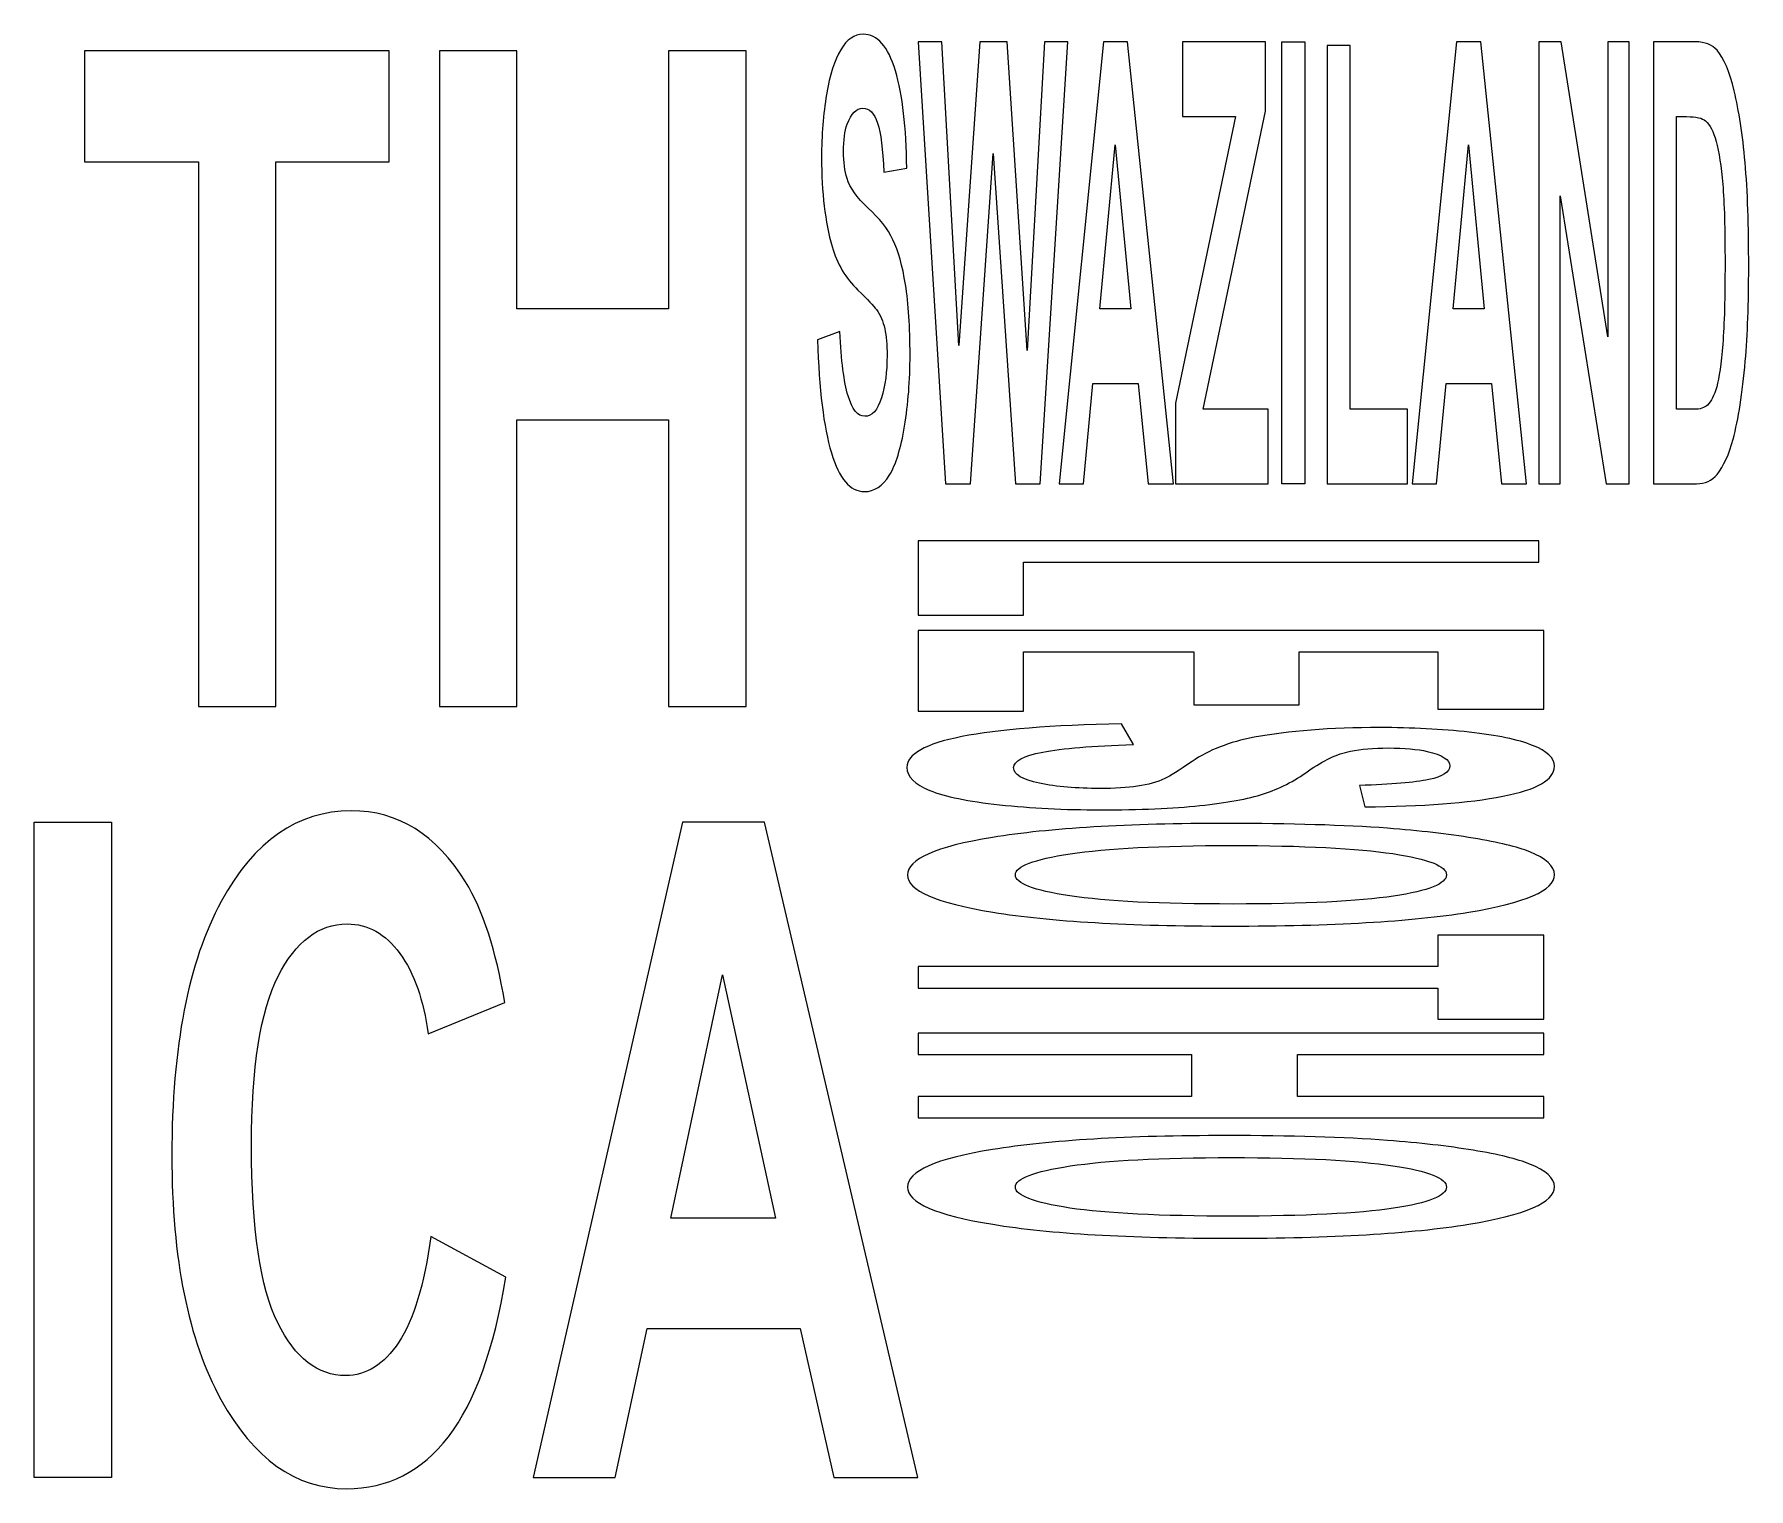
# Model space of a CAD drawing. Header units: centimetres. Extents: x -12.1 to 12.1, y -5 to 6.2.
# Drawn here: x -0.657 to 0.136, y -3.216 to -2.543 of the extents above; entities that cross this region are included whole.
import ezdxf

# ---------------------------------------------------------------- set-up
doc = ezdxf.new("R2010")
doc.units = ezdxf.units.CM
doc.header["$MEASUREMENT"] = 0
doc.layers.add('Layer 1', color=7, linetype='Continuous')

msp = doc.modelspace()

# ---------------------------------------------------------------- linework, layer by layer
at = {"layer": 'Layer 1', "color": 250}
for points, knots in [([(-0.29489, -2.68446), (-0.29489, -2.68446), (-0.28455, -2.68053), (-0.28455, -2.68053), (-0.28455, -2.68053), (-0.28394, -2.69404), (-0.28268, -2.70394), (-0.28077, -2.71023), (-0.28077, -2.71023), (-0.27884, -2.71658), (-0.27631, -2.71976), (-0.27307, -2.71976), (-0.27307, -2.71976), (-0.26964, -2.71976), (-0.26711, -2.71693), (-0.2653, -2.71128), (-0.2653, -2.71128), (-0.26358, -2.70566), (-0.26274, -2.69908), (-0.26274, -2.69157), (-0.26274, -2.69157), (-0.26274, -2.68673), (-0.26306, -2.68263), (-0.26381, -2.67925), (-0.26381, -2.67925), (-0.26457, -2.67584), (-0.26583, -2.67291), (-0.26766, -2.6704), (-0.26766, -2.6704), (-0.26888, -2.66874), (-0.27174, -2.66574), (-0.27619, -2.66146), (-0.27619, -2.66146), (-0.28181, -2.65596), (-0.28586, -2.64926), (-0.28813, -2.64123), (-0.28813, -2.64123), (-0.29139, -2.62998), (-0.29302, -2.6163), (-0.29302, -2.6001), (-0.29302, -2.6001), (-0.29302, -2.58974), (-0.29224, -2.57999), (-0.2907, -2.57093), (-0.2907, -2.57093), (-0.28921, -2.56187), (-0.28702, -2.55495), (-0.28411, -2.55022), (-0.28411, -2.55022), (-0.28129, -2.54548), (-0.27782, -2.54309), (-0.27381, -2.54309), (-0.27381, -2.54309), (-0.26716, -2.54309), (-0.26221, -2.54874), (-0.25887, -2.55998), (-0.25887, -2.55998), (-0.25552, -2.57122), (-0.25382, -2.58625), (-0.25363, -2.605), (-0.25363, -2.605), (-0.25363, -2.605), (-0.26428, -2.60683), (-0.26428, -2.60683), (-0.26428, -2.60683), (-0.26469, -2.59632), (-0.26562, -2.58875), (-0.26716, -2.58415), (-0.26716, -2.58415), (-0.26865, -2.57958), (-0.27092, -2.57728), (-0.27389, -2.57728), (-0.27389, -2.57728), (-0.27695, -2.57728), (-0.27936, -2.57975), (-0.28117, -2.58464), (-0.28117, -2.58464), (-0.28231, -2.58779), (-0.28283, -2.59204), (-0.28283, -2.59731), (-0.28283, -2.59731), (-0.28283, -2.60218), (-0.28231, -2.60634), (-0.28123, -2.60971), (-0.28123, -2.60971), (-0.27992, -2.61411), (-0.27666, -2.61872), (-0.2715, -2.62343), (-0.2715, -2.62343), (-0.26629, -2.62815), (-0.26247, -2.63307), (-0.26, -2.63814), (-0.26, -2.63814), (-0.25752, -2.6432), (-0.25561, -2.6501), (-0.2542, -2.65887), (-0.2542, -2.65887), (-0.25281, -2.66766), (-0.25211, -2.67853), (-0.25211, -2.69145), (-0.25211, -2.69145), (-0.25211, -2.70313), (-0.25296, -2.71414), (-0.25464, -2.72433), (-0.25464, -2.72433), (-0.2563, -2.73455), (-0.25866, -2.74215), (-0.26172, -2.7471), (-0.26172, -2.7471), (-0.26478, -2.7521), (-0.26859, -2.75458), (-0.27319, -2.75458), (-0.27319, -2.75458), (-0.27986, -2.75458), (-0.2849, -2.74864), (-0.28848, -2.73668), (-0.28848, -2.73668), (-0.29206, -2.72471), (-0.29419, -2.70733), (-0.29489, -2.68446)], [0, 0, 0, 0, 0.032258, 0.032258, 0.032258, 0.032258, 0.064516, 0.064516, 0.064516, 0.064516, 0.096774, 0.096774, 0.096774, 0.096774, 0.129032, 0.129032, 0.129032, 0.129032, 0.16129, 0.16129, 0.16129, 0.16129, 0.193548, 0.193548, 0.193548, 0.193548, 0.225806, 0.225806, 0.225806, 0.225806, 0.258065, 0.258065, 0.258065, 0.258065, 0.290323, 0.290323, 0.290323, 0.290323, 0.322581, 0.322581, 0.322581, 0.322581, 0.354839, 0.354839, 0.354839, 0.354839, 0.387097, 0.387097, 0.387097, 0.387097, 0.419355, 0.419355, 0.419355, 0.419355, 0.451613, 0.451613, 0.451613, 0.451613, 0.483871, 0.483871, 0.483871, 0.483871, 0.516129, 0.516129, 0.516129, 0.516129, 0.548387, 0.548387, 0.548387, 0.548387, 0.580645, 0.580645, 0.580645, 0.580645, 0.612903, 0.612903, 0.612903, 0.612903, 0.645161, 0.645161, 0.645161, 0.645161, 0.677419, 0.677419, 0.677419, 0.677419, 0.709677, 0.709677, 0.709677, 0.709677, 0.741935, 0.741935, 0.741935, 0.741935, 0.774194, 0.774194, 0.774194, 0.774194, 0.806452, 0.806452, 0.806452, 0.806452, 0.83871, 0.83871, 0.83871, 0.83871, 0.870968, 0.870968, 0.870968, 0.870968, 0.903226, 0.903226, 0.903226, 0.903226, 0.935484, 0.935484, 0.935484, 0.935484, 1, 1, 1, 1]), ([(-0.58109, -2.85394), (-0.58109, -2.85394), (-0.58109, -2.60206), (-0.58109, -2.60206), (-0.58109, -2.60206), (-0.58109, -2.60206), (-0.63371, -2.60206), (-0.63371, -2.60206), (-0.63371, -2.60206), (-0.63371, -2.60206), (-0.63371, -2.55078), (-0.63371, -2.55078), (-0.63371, -2.55078), (-0.63371, -2.55078), (-0.49286, -2.55078), (-0.49286, -2.55078), (-0.49286, -2.55078), (-0.49286, -2.55078), (-0.49286, -2.60206), (-0.49286, -2.60206), (-0.49286, -2.60206), (-0.49286, -2.60206), (-0.5453, -2.60206), (-0.5453, -2.60206), (-0.5453, -2.60206), (-0.5453, -2.60206), (-0.5453, -2.85394), (-0.5453, -2.85394), (-0.5453, -2.85394), (-0.5453, -2.85394), (-0.58109, -2.85394), (-0.58109, -2.85394)], [0, 0, 0, 0, 0.111111, 0.111111, 0.111111, 0.111111, 0.222222, 0.222222, 0.222222, 0.222222, 0.333333, 0.333333, 0.333333, 0.333333, 0.444444, 0.444444, 0.444444, 0.444444, 0.555556, 0.555556, 0.555556, 0.555556, 0.666667, 0.666667, 0.666667, 0.666667, 0.777778, 0.777778, 0.777778, 0.777778, 1, 1, 1, 1]), ([(-0.46965, -2.85394), (-0.46965, -2.85394), (-0.46965, -2.55078), (-0.46965, -2.55078), (-0.46965, -2.55078), (-0.46965, -2.55078), (-0.43384, -2.55078), (-0.43384, -2.55078), (-0.43384, -2.55078), (-0.43384, -2.55078), (-0.43384, -2.67005), (-0.43384, -2.67005), (-0.43384, -2.67005), (-0.43384, -2.67005), (-0.36372, -2.67005), (-0.36372, -2.67005), (-0.36372, -2.67005), (-0.36372, -2.67005), (-0.36372, -2.55078), (-0.36372, -2.55078), (-0.36372, -2.55078), (-0.36372, -2.55078), (-0.32794, -2.55078), (-0.32794, -2.55078), (-0.32794, -2.55078), (-0.32794, -2.55078), (-0.32794, -2.85394), (-0.32794, -2.85394), (-0.32794, -2.85394), (-0.32794, -2.85394), (-0.36372, -2.85394), (-0.36372, -2.85394), (-0.36372, -2.85394), (-0.36372, -2.85394), (-0.36372, -2.72136), (-0.36372, -2.72136), (-0.36372, -2.72136), (-0.36372, -2.72136), (-0.43384, -2.72136), (-0.43384, -2.72136), (-0.43384, -2.72136), (-0.43384, -2.72136), (-0.43384, -2.85394), (-0.43384, -2.85394), (-0.43384, -2.85394), (-0.43384, -2.85394), (-0.46965, -2.85394), (-0.46965, -2.85394)], [0, 0, 0, 0, 0.076923, 0.076923, 0.076923, 0.076923, 0.153846, 0.153846, 0.153846, 0.153846, 0.230769, 0.230769, 0.230769, 0.230769, 0.307692, 0.307692, 0.307692, 0.307692, 0.384615, 0.384615, 0.384615, 0.384615, 0.461538, 0.461538, 0.461538, 0.461538, 0.538462, 0.538462, 0.538462, 0.538462, 0.615385, 0.615385, 0.615385, 0.615385, 0.692308, 0.692308, 0.692308, 0.692308, 0.769231, 0.769231, 0.769231, 0.769231, 0.846154, 0.846154, 0.846154, 0.846154, 1, 1, 1, 1]), ([(-0.23571, -2.75097), (-0.23571, -2.75097), (-0.24829, -2.54658), (-0.24829, -2.54658), (-0.24829, -2.54658), (-0.24829, -2.54658), (-0.23737, -2.54658), (-0.23737, -2.54658), (-0.23737, -2.54658), (-0.23737, -2.54658), (-0.22948, -2.687), (-0.22948, -2.687), (-0.22948, -2.687), (-0.22948, -2.687), (-0.21987, -2.54658), (-0.21987, -2.54658), (-0.21987, -2.54658), (-0.21987, -2.54658), (-0.20724, -2.54658), (-0.20724, -2.54658), (-0.20724, -2.54658), (-0.20724, -2.54658), (-0.19801, -2.68936), (-0.19801, -2.68936), (-0.19801, -2.68936), (-0.19801, -2.68936), (-0.18994, -2.54658), (-0.18994, -2.54658), (-0.18994, -2.54658), (-0.18994, -2.54658), (-0.17922, -2.54658), (-0.17922, -2.54658), (-0.17922, -2.54658), (-0.17922, -2.54658), (-0.19198, -2.75097), (-0.19198, -2.75097), (-0.19198, -2.75097), (-0.19198, -2.75097), (-0.20331, -2.75097), (-0.20331, -2.75097), (-0.20331, -2.75097), (-0.20331, -2.75097), (-0.21376, -2.59816), (-0.21376, -2.59816), (-0.21376, -2.59816), (-0.21376, -2.59816), (-0.22422, -2.75097), (-0.22422, -2.75097), (-0.22422, -2.75097), (-0.22422, -2.75097), (-0.23571, -2.75097), (-0.23571, -2.75097)], [0, 0, 0, 0, 0.071429, 0.071429, 0.071429, 0.071429, 0.142857, 0.142857, 0.142857, 0.142857, 0.214286, 0.214286, 0.214286, 0.214286, 0.285714, 0.285714, 0.285714, 0.285714, 0.357143, 0.357143, 0.357143, 0.357143, 0.428571, 0.428571, 0.428571, 0.428571, 0.5, 0.5, 0.5, 0.5, 0.571429, 0.571429, 0.571429, 0.571429, 0.642857, 0.642857, 0.642857, 0.642857, 0.714286, 0.714286, 0.714286, 0.714286, 0.785714, 0.785714, 0.785714, 0.785714, 0.857143, 0.857143, 0.857143, 0.857143, 1, 1, 1, 1]), ([(-0.13039, -2.75097), (-0.13039, -2.75097), (-0.14198, -2.75097), (-0.14198, -2.75097), (-0.14198, -2.75097), (-0.14198, -2.75097), (-0.14659, -2.70455), (-0.14659, -2.70455), (-0.14659, -2.70455), (-0.14659, -2.70455), (-0.16761, -2.70455), (-0.16761, -2.70455), (-0.16761, -2.70455), (-0.16761, -2.70455), (-0.17194, -2.75097), (-0.17194, -2.75097), (-0.17194, -2.75097), (-0.17194, -2.75097), (-0.18322, -2.75097), (-0.18322, -2.75097), (-0.18322, -2.75097), (-0.18322, -2.75097), (-0.16271, -2.54658), (-0.16271, -2.54658), (-0.16271, -2.54658), (-0.16271, -2.54658), (-0.15151, -2.54658), (-0.15151, -2.54658), (-0.15151, -2.54658), (-0.15151, -2.54658), (-0.13039, -2.75097), (-0.13039, -2.75097)], [0, 0, 0, 0, 0.111111, 0.111111, 0.111111, 0.111111, 0.222222, 0.222222, 0.222222, 0.222222, 0.333333, 0.333333, 0.333333, 0.333333, 0.444444, 0.444444, 0.444444, 0.444444, 0.555556, 0.555556, 0.555556, 0.555556, 0.666667, 0.666667, 0.666667, 0.666667, 0.777778, 0.777778, 0.777778, 0.777778, 1, 1, 1, 1]), ([(-0.12938, -2.75097), (-0.12938, -2.75097), (-0.12938, -2.7137), (-0.12938, -2.7137), (-0.12938, -2.7137), (-0.12938, -2.7137), (-0.10168, -2.58118), (-0.10168, -2.58118), (-0.10168, -2.58118), (-0.10168, -2.58118), (-0.1262, -2.58118), (-0.1262, -2.58118), (-0.1262, -2.58118), (-0.1262, -2.58118), (-0.1262, -2.54658), (-0.1262, -2.54658), (-0.1262, -2.54658), (-0.1262, -2.54658), (-0.08773, -2.54658), (-0.08773, -2.54658), (-0.08773, -2.54658), (-0.08773, -2.54658), (-0.08773, -2.57868), (-0.08773, -2.57868), (-0.08773, -2.57868), (-0.08773, -2.57868), (-0.11653, -2.7165), (-0.11653, -2.7165), (-0.11653, -2.7165), (-0.11653, -2.7165), (-0.08659, -2.7165), (-0.08659, -2.7165), (-0.08659, -2.7165), (-0.08659, -2.7165), (-0.08659, -2.75097), (-0.08659, -2.75097), (-0.08659, -2.75097), (-0.08659, -2.75097), (-0.12938, -2.75097), (-0.12938, -2.75097)], [0, 0, 0, 0, 0.090909, 0.090909, 0.090909, 0.090909, 0.181818, 0.181818, 0.181818, 0.181818, 0.272727, 0.272727, 0.272727, 0.272727, 0.363636, 0.363636, 0.363636, 0.363636, 0.454545, 0.454545, 0.454545, 0.454545, 0.545455, 0.545455, 0.545455, 0.545455, 0.636364, 0.636364, 0.636364, 0.636364, 0.727273, 0.727273, 0.727273, 0.727273, 0.818182, 0.818182, 0.818182, 0.818182, 1, 1, 1, 1]), ([(-0.08025, -2.75097), (-0.08025, -2.75097), (-0.06953, -2.75097), (-0.06953, -2.75097), (-0.06953, -2.75097), (-0.06953, -2.75097), (-0.06953, -2.54659), (-0.06953, -2.54659), (-0.06953, -2.54659), (-0.06953, -2.54659), (-0.08025, -2.54659), (-0.08025, -2.54659), (-0.08025, -2.54659), (-0.08025, -2.54659), (-0.08025, -2.75097), (-0.08025, -2.75097)], [0, 0, 0, 0, 0.2, 0.2, 0.2, 0.2, 0.4, 0.4, 0.4, 0.4, 0.6, 0.6, 0.6, 0.6, 1, 1, 1, 1]), ([(-0.0592, -2.75097), (-0.0592, -2.75097), (-0.0592, -2.54828), (-0.0592, -2.54828), (-0.0592, -2.54828), (-0.0592, -2.54828), (-0.04857, -2.54828), (-0.04857, -2.54828), (-0.04857, -2.54828), (-0.04857, -2.54828), (-0.04857, -2.7165), (-0.04857, -2.7165), (-0.04857, -2.7165), (-0.04857, -2.7165), (-0.02215, -2.7165), (-0.02215, -2.7165), (-0.02215, -2.7165), (-0.02215, -2.7165), (-0.02215, -2.75097), (-0.02215, -2.75097), (-0.02215, -2.75097), (-0.02215, -2.75097), (-0.0592, -2.75097), (-0.0592, -2.75097)], [0, 0, 0, 0, 0.142857, 0.142857, 0.142857, 0.142857, 0.285714, 0.285714, 0.285714, 0.285714, 0.428571, 0.428571, 0.428571, 0.428571, 0.571429, 0.571429, 0.571429, 0.571429, 0.714286, 0.714286, 0.714286, 0.714286, 1, 1, 1, 1]), ([(0.03285, -2.75097), (0.03285, -2.75097), (0.02135, -2.75097), (0.02135, -2.75097), (0.02135, -2.75097), (0.02135, -2.75097), (0.01671, -2.70455), (0.01671, -2.70455), (0.01671, -2.70455), (0.01671, -2.70455), (-0.00431, -2.70455), (-0.00431, -2.70455), (-0.00431, -2.70455), (-0.00431, -2.70455), (-0.00868, -2.75097), (-0.00868, -2.75097), (-0.00868, -2.75097), (-0.00868, -2.75097), (-0.01992, -2.75097), (-0.01992, -2.75097), (-0.01992, -2.75097), (-0.01992, -2.75097), (0.00053, -2.54658), (0.00053, -2.54658), (0.00053, -2.54658), (0.00053, -2.54658), (0.0118, -2.54658), (0.0118, -2.54658), (0.0118, -2.54658), (0.0118, -2.54658), (0.03285, -2.75097), (0.03285, -2.75097)], [0, 0, 0, 0, 0.111111, 0.111111, 0.111111, 0.111111, 0.222222, 0.222222, 0.222222, 0.222222, 0.333333, 0.333333, 0.333333, 0.333333, 0.444444, 0.444444, 0.444444, 0.444444, 0.555556, 0.555556, 0.555556, 0.555556, 0.666667, 0.666667, 0.666667, 0.666667, 0.777778, 0.777778, 0.777778, 0.777778, 1, 1, 1, 1]), ([(0.03861, -2.75097), (0.03861, -2.75097), (0.03861, -2.54658), (0.03861, -2.54658), (0.03861, -2.54658), (0.03861, -2.54658), (0.04898, -2.54658), (0.04898, -2.54658), (0.04898, -2.54658), (0.04898, -2.54658), (0.07044, -2.68307), (0.07044, -2.68307), (0.07044, -2.68307), (0.07044, -2.68307), (0.07044, -2.54658), (0.07044, -2.54658), (0.07044, -2.54658), (0.07044, -2.54658), (0.08031, -2.54658), (0.08031, -2.54658), (0.08031, -2.54658), (0.08031, -2.54658), (0.08031, -2.75097), (0.08031, -2.75097), (0.08031, -2.75097), (0.08031, -2.75097), (0.06966, -2.75097), (0.06966, -2.75097), (0.06966, -2.75097), (0.06966, -2.75097), (0.04848, -2.61773), (0.04848, -2.61773), (0.04848, -2.61773), (0.04848, -2.61773), (0.04848, -2.75097), (0.04848, -2.75097), (0.04848, -2.75097), (0.04848, -2.75097), (0.03861, -2.75097), (0.03861, -2.75097)], [0, 0, 0, 0, 0.090909, 0.090909, 0.090909, 0.090909, 0.181818, 0.181818, 0.181818, 0.181818, 0.272727, 0.272727, 0.272727, 0.272727, 0.363636, 0.363636, 0.363636, 0.363636, 0.454545, 0.454545, 0.454545, 0.454545, 0.545455, 0.545455, 0.545455, 0.545455, 0.636364, 0.636364, 0.636364, 0.636364, 0.727273, 0.727273, 0.727273, 0.727273, 0.818182, 0.818182, 0.818182, 0.818182, 1, 1, 1, 1]), ([(0.09156, -2.54658), (0.09156, -2.54658), (0.11098, -2.54658), (0.11098, -2.54658), (0.11098, -2.54658), (0.11531, -2.54658), (0.11866, -2.54793), (0.12099, -2.55051), (0.12099, -2.55051), (0.12405, -2.55404), (0.1267, -2.5603), (0.12891, -2.56932), (0.12891, -2.56932), (0.13109, -2.57835), (0.13278, -2.58939), (0.13395, -2.60244), (0.13395, -2.60244), (0.13509, -2.61548), (0.13561, -2.63155), (0.13561, -2.65069), (0.13561, -2.65069), (0.13561, -2.66755), (0.13511, -2.68208), (0.13404, -2.69425), (0.13404, -2.69425), (0.13273, -2.7091), (0.13084, -2.72113), (0.12839, -2.73033), (0.12839, -2.73033), (0.12655, -2.73731), (0.12405, -2.74273), (0.12096, -2.74663), (0.12096, -2.74663), (0.11863, -2.74951), (0.11543, -2.75097), (0.11153, -2.75097), (0.11153, -2.75097), (0.11153, -2.75097), (0.09156, -2.75097), (0.09156, -2.75097), (0.09156, -2.75097), (0.09156, -2.75097), (0.09156, -2.54658), (0.09156, -2.54658)], [0, 0, 0, 0, 0.083333, 0.083333, 0.083333, 0.083333, 0.166667, 0.166667, 0.166667, 0.166667, 0.25, 0.25, 0.25, 0.25, 0.333333, 0.333333, 0.333333, 0.333333, 0.416667, 0.416667, 0.416667, 0.416667, 0.5, 0.5, 0.5, 0.5, 0.583333, 0.583333, 0.583333, 0.583333, 0.666667, 0.666667, 0.666667, 0.666667, 0.75, 0.75, 0.75, 0.75, 0.833333, 0.833333, 0.833333, 0.833333, 1, 1, 1, 1]), ([(0.10215, -2.58118), (0.10215, -2.58118), (0.10215, -2.7165), (0.10215, -2.7165), (0.10215, -2.7165), (0.10215, -2.7165), (0.1101, -2.7165), (0.1101, -2.7165), (0.1101, -2.7165), (0.1131, -2.7165), (0.11517, -2.71589), (0.11651, -2.71457), (0.11651, -2.71457), (0.11826, -2.71288), (0.11965, -2.71006), (0.12082, -2.70607), (0.12082, -2.70607), (0.12198, -2.70208), (0.12288, -2.6955), (0.12361, -2.68633), (0.12361, -2.68633), (0.12434, -2.67718), (0.12466, -2.66472), (0.12466, -2.64891), (0.12466, -2.64891), (0.12466, -2.63313), (0.12434, -2.62099), (0.12361, -2.61254), (0.12361, -2.61254), (0.12288, -2.6041), (0.12186, -2.59745), (0.12058, -2.59274), (0.12058, -2.59274), (0.11927, -2.58802), (0.11764, -2.58482), (0.11567, -2.58313), (0.11567, -2.58313), (0.1142, -2.58182), (0.11129, -2.58118), (0.10692, -2.58118), (0.10692, -2.58118), (0.10692, -2.58118), (0.10215, -2.58118), (0.10215, -2.58118)], [0, 0, 0, 0, 0.083333, 0.083333, 0.083333, 0.083333, 0.166667, 0.166667, 0.166667, 0.166667, 0.25, 0.25, 0.25, 0.25, 0.333333, 0.333333, 0.333333, 0.333333, 0.416667, 0.416667, 0.416667, 0.416667, 0.5, 0.5, 0.5, 0.5, 0.583333, 0.583333, 0.583333, 0.583333, 0.666667, 0.666667, 0.666667, 0.666667, 0.75, 0.75, 0.75, 0.75, 0.833333, 0.833333, 0.833333, 0.833333, 1, 1, 1, 1]), ([(-0.14999, -2.67011), (-0.14999, -2.67011), (-0.15724, -2.59428), (-0.15724, -2.59428), (-0.15724, -2.59428), (-0.15724, -2.59428), (-0.16435, -2.67011), (-0.16435, -2.67011), (-0.16435, -2.67011), (-0.16435, -2.67011), (-0.14999, -2.67011), (-0.14999, -2.67011)], [0, 0, 0, 0, 0.25, 0.25, 0.25, 0.25, 0.5, 0.5, 0.5, 0.5, 1, 1, 1, 1]), ([(0.01331, -2.67011), (0.01331, -2.67011), (0.00606, -2.59428), (0.00606, -2.59428), (0.00606, -2.59428), (0.00606, -2.59428), (-0.00102, -2.67011), (-0.00102, -2.67011), (-0.00102, -2.67011), (-0.00102, -2.67011), (0.01331, -2.67011), (0.01331, -2.67011)], [0, 0, 0, 0, 0.25, 0.25, 0.25, 0.25, 0.5, 0.5, 0.5, 0.5, 1, 1, 1, 1]), ([(-0.24841, -2.77732), (-0.24841, -2.77732), (0.03852, -2.77732), (0.03852, -2.77732), (0.03852, -2.77732), (0.03852, -2.77732), (0.03852, -2.78723), (0.03852, -2.78723), (0.03852, -2.78723), (0.03852, -2.78723), (-0.19967, -2.78723), (-0.19967, -2.78723), (-0.19967, -2.78723), (-0.19967, -2.78723), (-0.19967, -2.8118), (-0.19967, -2.8118), (-0.19967, -2.8118), (-0.19967, -2.8118), (-0.24841, -2.8118), (-0.24841, -2.8118), (-0.24841, -2.8118), (-0.24841, -2.8118), (-0.24841, -2.77732), (-0.24841, -2.77732)], [0, 0, 0, 0, 0.142857, 0.142857, 0.142857, 0.142857, 0.285714, 0.285714, 0.285714, 0.285714, 0.428571, 0.428571, 0.428571, 0.428571, 0.571429, 0.571429, 0.571429, 0.571429, 0.714286, 0.714286, 0.714286, 0.714286, 1, 1, 1, 1]), ([(-0.24841, -2.81885), (-0.24841, -2.81885), (0.04086, -2.81885), (0.04086, -2.81885), (0.04086, -2.81885), (0.04086, -2.81885), (0.04086, -2.85513), (0.04086, -2.85513), (0.04086, -2.85513), (0.04086, -2.85513), (-0.0081, -2.85513), (-0.0081, -2.85513), (-0.0081, -2.85513), (-0.0081, -2.85513), (-0.0081, -2.82872), (-0.0081, -2.82872), (-0.0081, -2.82872), (-0.0081, -2.82872), (-0.07222, -2.82872), (-0.07222, -2.82872), (-0.07222, -2.82872), (-0.07222, -2.82872), (-0.07222, -2.85327), (-0.07222, -2.85327), (-0.07222, -2.85327), (-0.07222, -2.85327), (-0.12096, -2.85327), (-0.12096, -2.85327), (-0.12096, -2.85327), (-0.12096, -2.85327), (-0.12096, -2.82872), (-0.12096, -2.82872), (-0.12096, -2.82872), (-0.12096, -2.82872), (-0.19967, -2.82872), (-0.19967, -2.82872), (-0.19967, -2.82872), (-0.19967, -2.82872), (-0.19967, -2.85606), (-0.19967, -2.85606), (-0.19967, -2.85606), (-0.19967, -2.85606), (-0.24841, -2.85606), (-0.24841, -2.85606), (-0.24841, -2.85606), (-0.24841, -2.85606), (-0.24841, -2.81885), (-0.24841, -2.81885)], [0, 0, 0, 0, 0.076923, 0.076923, 0.076923, 0.076923, 0.153846, 0.153846, 0.153846, 0.153846, 0.230769, 0.230769, 0.230769, 0.230769, 0.307692, 0.307692, 0.307692, 0.307692, 0.384615, 0.384615, 0.384615, 0.384615, 0.461538, 0.461538, 0.461538, 0.461538, 0.538462, 0.538462, 0.538462, 0.538462, 0.615385, 0.615385, 0.615385, 0.615385, 0.692308, 0.692308, 0.692308, 0.692308, 0.769231, 0.769231, 0.769231, 0.769231, 0.846154, 0.846154, 0.846154, 0.846154, 1, 1, 1, 1]), ([(-0.1543, -2.86194), (-0.1543, -2.86194), (-0.14877, -2.87155), (-0.14877, -2.87155), (-0.14877, -2.87155), (-0.16784, -2.87214), (-0.18185, -2.87333), (-0.19079, -2.87507), (-0.19079, -2.87507), (-0.19973, -2.87682), (-0.20421, -2.87924), (-0.20421, -2.88224), (-0.20421, -2.88224), (-0.20421, -2.88541), (-0.20025, -2.88783), (-0.19227, -2.88946), (-0.19227, -2.88946), (-0.18429, -2.89106), (-0.17501, -2.89188), (-0.16435, -2.89188), (-0.16435, -2.89188), (-0.15751, -2.89188), (-0.15168, -2.8915), (-0.1469, -2.89086), (-0.1469, -2.89086), (-0.1421, -2.89016), (-0.1379, -2.88897), (-0.13435, -2.88727), (-0.13435, -2.88727), (-0.13199, -2.88614), (-0.12777, -2.88349), (-0.12172, -2.87938), (-0.12172, -2.87938), (-0.11397, -2.87406), (-0.10442, -2.87036), (-0.09309, -2.86821), (-0.09309, -2.86821), (-0.07722, -2.86524), (-0.05783, -2.86372), (-0.03492, -2.86372), (-0.03492, -2.86372), (-0.02018, -2.86372), (-0.00641, -2.86439), (0.00644, -2.86585), (0.00644, -2.86585), (0.01925, -2.86724), (0.029, -2.86928), (0.03573, -2.87196), (0.03573, -2.87196), (0.04243, -2.87461), (0.0458, -2.87782), (0.0458, -2.8816), (0.0458, -2.8816), (0.0458, -2.88775), (0.03783, -2.89238), (0.02193, -2.89549), (0.02193, -2.89549), (0.006, -2.89854), (-0.01525, -2.90021), (-0.04182, -2.90038), (-0.04182, -2.90038), (-0.04182, -2.90038), (-0.04437, -2.89048), (-0.04437, -2.89048), (-0.04437, -2.89048), (-0.02949, -2.89001), (-0.01884, -2.88914), (-0.01232, -2.88775), (-0.01232, -2.88775), (-0.00582, -2.88634), (-0.00256, -2.88428), (-0.00256, -2.88148), (-0.00256, -2.88148), (-0.00256, -2.87862), (-0.00603, -2.87635), (-0.01302, -2.87475), (-0.01302, -2.87475), (-0.01747, -2.8737), (-0.02344, -2.87315), (-0.03098, -2.87315), (-0.03098, -2.87315), (-0.0378, -2.87315), (-0.04367, -2.87368), (-0.04851, -2.87464), (-0.04851, -2.87464), (-0.05471, -2.87589), (-0.06115, -2.87892), (-0.06787, -2.88369), (-0.06787, -2.88369), (-0.07454, -2.88853), (-0.0815, -2.89208), (-0.08867, -2.89438), (-0.08867, -2.89438), (-0.09583, -2.89671), (-0.10567, -2.89848), (-0.11808, -2.89977), (-0.11808, -2.89977), (-0.13054, -2.90111), (-0.14585, -2.90175), (-0.16414, -2.90175), (-0.16414, -2.90175), (-0.18071, -2.90175), (-0.19626, -2.90099), (-0.21073, -2.89939), (-0.21073, -2.89939), (-0.22521, -2.89785), (-0.23595, -2.89566), (-0.24299, -2.89278), (-0.24299, -2.89278), (-0.25001, -2.88996), (-0.25354, -2.8864), (-0.25354, -2.88215), (-0.25354, -2.88215), (-0.25354, -2.87595), (-0.24509, -2.87123), (-0.22817, -2.86789), (-0.22817, -2.86789), (-0.21128, -2.86457), (-0.18665, -2.86261), (-0.1543, -2.86194)], [0, 0, 0, 0, 0.032258, 0.032258, 0.032258, 0.032258, 0.064516, 0.064516, 0.064516, 0.064516, 0.096774, 0.096774, 0.096774, 0.096774, 0.129032, 0.129032, 0.129032, 0.129032, 0.16129, 0.16129, 0.16129, 0.16129, 0.193548, 0.193548, 0.193548, 0.193548, 0.225806, 0.225806, 0.225806, 0.225806, 0.258065, 0.258065, 0.258065, 0.258065, 0.290323, 0.290323, 0.290323, 0.290323, 0.322581, 0.322581, 0.322581, 0.322581, 0.354839, 0.354839, 0.354839, 0.354839, 0.387097, 0.387097, 0.387097, 0.387097, 0.419355, 0.419355, 0.419355, 0.419355, 0.451613, 0.451613, 0.451613, 0.451613, 0.483871, 0.483871, 0.483871, 0.483871, 0.516129, 0.516129, 0.516129, 0.516129, 0.548387, 0.548387, 0.548387, 0.548387, 0.580645, 0.580645, 0.580645, 0.580645, 0.612903, 0.612903, 0.612903, 0.612903, 0.645161, 0.645161, 0.645161, 0.645161, 0.677419, 0.677419, 0.677419, 0.677419, 0.709677, 0.709677, 0.709677, 0.709677, 0.741935, 0.741935, 0.741935, 0.741935, 0.774194, 0.774194, 0.774194, 0.774194, 0.806452, 0.806452, 0.806452, 0.806452, 0.83871, 0.83871, 0.83871, 0.83871, 0.870968, 0.870968, 0.870968, 0.870968, 0.903226, 0.903226, 0.903226, 0.903226, 0.935484, 0.935484, 0.935484, 0.935484, 1, 1, 1, 1]), ([(-0.65698, -3.21056), (-0.65698, -3.21056), (-0.62123, -3.21056), (-0.62123, -3.21056), (-0.62123, -3.21056), (-0.62123, -3.21056), (-0.62123, -2.9074), (-0.62123, -2.9074), (-0.62123, -2.9074), (-0.62123, -2.9074), (-0.65698, -2.9074), (-0.65698, -2.9074), (-0.65698, -2.9074), (-0.65698, -2.9074), (-0.65698, -3.21056), (-0.65698, -3.21056)], [0, 0, 0, 0, 0.2, 0.2, 0.2, 0.2, 0.4, 0.4, 0.4, 0.4, 0.6, 0.6, 0.6, 0.6, 1, 1, 1, 1]), ([(-0.47367, -3.09908), (-0.47367, -3.09908), (-0.43902, -3.11787), (-0.43902, -3.11787), (-0.43902, -3.11787), (-0.44432, -3.15098), (-0.45318, -3.17555), (-0.46552, -3.19166), (-0.46552, -3.19166), (-0.4779, -3.20767), (-0.49359, -3.21571), (-0.51263, -3.21571), (-0.51263, -3.21571), (-0.53617, -3.21571), (-0.55553, -3.20196), (-0.57067, -3.17448), (-0.57067, -3.17448), (-0.58584, -3.14696), (-0.59338, -3.10937), (-0.59338, -3.06167), (-0.59338, -3.06167), (-0.59338, -3.01118), (-0.58576, -2.97204), (-0.57055, -2.94411), (-0.57055, -2.94411), (-0.55532, -2.91619), (-0.53529, -2.90221), (-0.51045, -2.90221), (-0.51045, -2.90221), (-0.48876, -2.90221), (-0.47114, -2.91319), (-0.4576, -2.93509), (-0.4576, -2.93509), (-0.44956, -2.94805), (-0.44354, -2.96665), (-0.43949, -2.99091), (-0.43949, -2.99091), (-0.43949, -2.99091), (-0.47493, -3.00538), (-0.47493, -3.00538), (-0.47493, -3.00538), (-0.47699, -2.98968), (-0.48133, -2.97729), (-0.488, -2.9682), (-0.488, -2.9682), (-0.49467, -2.95909), (-0.50274, -2.95451), (-0.51229, -2.95451), (-0.51229, -2.95451), (-0.52542, -2.95451), (-0.53608, -2.96261), (-0.54426, -2.97874), (-0.54426, -2.97874), (-0.55244, -2.99487), (-0.55655, -3.02099), (-0.55655, -3.05707), (-0.55655, -3.05707), (-0.55655, -3.09544), (-0.55247, -3.12273), (-0.54444, -3.13898), (-0.54444, -3.13898), (-0.53636, -3.15529), (-0.52591, -3.16338), (-0.51299, -3.16338), (-0.51299, -3.16338), (-0.5035, -3.16338), (-0.49531, -3.1582), (-0.48841, -3.14792), (-0.48841, -3.14792), (-0.48156, -3.13752), (-0.47668, -3.12131), (-0.47367, -3.09908)], [0, 0, 0, 0, 0.052632, 0.052632, 0.052632, 0.052632, 0.105263, 0.105263, 0.105263, 0.105263, 0.157895, 0.157895, 0.157895, 0.157895, 0.210526, 0.210526, 0.210526, 0.210526, 0.263158, 0.263158, 0.263158, 0.263158, 0.315789, 0.315789, 0.315789, 0.315789, 0.368421, 0.368421, 0.368421, 0.368421, 0.421053, 0.421053, 0.421053, 0.421053, 0.473684, 0.473684, 0.473684, 0.473684, 0.526316, 0.526316, 0.526316, 0.526316, 0.578947, 0.578947, 0.578947, 0.578947, 0.631579, 0.631579, 0.631579, 0.631579, 0.684211, 0.684211, 0.684211, 0.684211, 0.736842, 0.736842, 0.736842, 0.736842, 0.789474, 0.789474, 0.789474, 0.789474, 0.842105, 0.842105, 0.842105, 0.842105, 0.894737, 0.894737, 0.894737, 0.894737, 1, 1, 1, 1]), ([(-0.24844, -3.21056), (-0.24844, -3.21056), (-0.2874, -3.21056), (-0.2874, -3.21056), (-0.2874, -3.21056), (-0.2874, -3.21056), (-0.30286, -3.14166), (-0.30286, -3.14166), (-0.30286, -3.14166), (-0.30286, -3.14166), (-0.37371, -3.14166), (-0.37371, -3.14166), (-0.37371, -3.14166), (-0.37371, -3.14166), (-0.38836, -3.21056), (-0.38836, -3.21056), (-0.38836, -3.21056), (-0.38836, -3.21056), (-0.42633, -3.21056), (-0.42633, -3.21056), (-0.42633, -3.21056), (-0.42633, -3.21056), (-0.35729, -2.9074), (-0.35729, -2.9074), (-0.35729, -2.9074), (-0.35729, -2.9074), (-0.31944, -2.9074), (-0.31944, -2.9074), (-0.31944, -2.9074), (-0.31944, -2.9074), (-0.24844, -3.21056), (-0.24844, -3.21056)], [0, 0, 0, 0, 0.111111, 0.111111, 0.111111, 0.111111, 0.222222, 0.222222, 0.222222, 0.222222, 0.333333, 0.333333, 0.333333, 0.333333, 0.444444, 0.444444, 0.444444, 0.444444, 0.555556, 0.555556, 0.555556, 0.555556, 0.666667, 0.666667, 0.666667, 0.666667, 0.777778, 0.777778, 0.777778, 0.777778, 1, 1, 1, 1]), ([(-0.10555, -2.90804), (-0.07609, -2.90804), (-0.05133, -2.90883), (-0.03136, -2.91025), (-0.03136, -2.91025), (-0.01662, -2.91142), (-0.00341, -2.9129), (0.00827, -2.91488), (0.00827, -2.91488), (0.02003, -2.91677), (0.02868, -2.9189), (0.03436, -2.92117), (0.03436, -2.92117), (0.04199, -2.92423), (0.0458, -2.92775), (0.0458, -2.93174), (0.0458, -2.93174), (0.0458, -2.93894), (0.03255, -2.94473), (0.00615, -2.9491), (0.00615, -2.9491), (-0.0203, -2.95337), (-0.0571, -2.95553), (-0.10416, -2.95553), (-0.10416, -2.95553), (-0.15086, -2.95553), (-0.18738, -2.95341), (-0.21379, -2.9491), (-0.21379, -2.9491), (-0.24014, -2.94479), (-0.25333, -2.93905), (-0.25333, -2.93186), (-0.25333, -2.93186), (-0.25333, -2.92461), (-0.24023, -2.91878), (-0.21399, -2.91451), (-0.21399, -2.91451), (-0.18772, -2.91022), (-0.15159, -2.90804), (-0.10555, -2.90804)], [0, 0, 0, 0, 0.090909, 0.090909, 0.090909, 0.090909, 0.181818, 0.181818, 0.181818, 0.181818, 0.272727, 0.272727, 0.272727, 0.272727, 0.363636, 0.363636, 0.363636, 0.363636, 0.454545, 0.454545, 0.454545, 0.454545, 0.545455, 0.545455, 0.545455, 0.545455, 0.636364, 0.636364, 0.636364, 0.636364, 0.727273, 0.727273, 0.727273, 0.727273, 0.818182, 0.818182, 0.818182, 0.818182, 1, 1, 1, 1]), ([(-0.10357, -2.91826), (-0.13633, -2.91826), (-0.16117, -2.91954), (-0.17806, -2.9221), (-0.17806, -2.9221), (-0.19498, -2.92467), (-0.20342, -2.92787), (-0.20342, -2.93183), (-0.20342, -2.93183), (-0.20342, -2.93579), (-0.19504, -2.939), (-0.17827, -2.94152), (-0.17827, -2.94152), (-0.16149, -2.94409), (-0.13633, -2.94531), (-0.10279, -2.94531), (-0.10279, -2.94531), (-0.06962, -2.94531), (-0.04493, -2.94411), (-0.02859, -2.94164), (-0.02859, -2.94164), (-0.01229, -2.93917), (-0.0041, -2.93591), (-0.0041, -2.93183), (-0.0041, -2.93183), (-0.0041, -2.92775), (-0.01237, -2.92452), (-0.02888, -2.92202), (-0.02888, -2.92202), (-0.0454, -2.91951), (-0.07029, -2.91826), (-0.10357, -2.91826)], [0, 0, 0, 0, 0.111111, 0.111111, 0.111111, 0.111111, 0.222222, 0.222222, 0.222222, 0.222222, 0.333333, 0.333333, 0.333333, 0.333333, 0.444444, 0.444444, 0.444444, 0.444444, 0.555556, 0.555556, 0.555556, 0.555556, 0.666667, 0.666667, 0.666667, 0.666667, 0.777778, 0.777778, 0.777778, 0.777778, 1, 1, 1, 1]), ([(-0.24841, -2.97426), (-0.24841, -2.97426), (-0.0081, -2.97426), (-0.0081, -2.97426), (-0.0081, -2.97426), (-0.0081, -2.97426), (-0.0081, -2.95975), (-0.0081, -2.95975), (-0.0081, -2.95975), (-0.0081, -2.95975), (0.04086, -2.95975), (0.04086, -2.95975), (0.04086, -2.95975), (0.04086, -2.95975), (0.04086, -2.99862), (0.04086, -2.99862), (0.04086, -2.99862), (0.04086, -2.99862), (-0.0081, -2.99862), (-0.0081, -2.99862), (-0.0081, -2.99862), (-0.0081, -2.99862), (-0.0081, -2.98419), (-0.0081, -2.98419), (-0.0081, -2.98419), (-0.0081, -2.98419), (-0.24841, -2.98419), (-0.24841, -2.98419), (-0.24841, -2.98419), (-0.24841, -2.98419), (-0.24841, -2.97426), (-0.24841, -2.97426)], [0, 0, 0, 0, 0.111111, 0.111111, 0.111111, 0.111111, 0.222222, 0.222222, 0.222222, 0.222222, 0.333333, 0.333333, 0.333333, 0.333333, 0.444444, 0.444444, 0.444444, 0.444444, 0.555556, 0.555556, 0.555556, 0.555556, 0.666667, 0.666667, 0.666667, 0.666667, 0.777778, 0.777778, 0.777778, 0.777778, 1, 1, 1, 1]), ([(-0.31437, -3.09062), (-0.31437, -3.09062), (-0.33877, -2.97813), (-0.33877, -2.97813), (-0.33877, -2.97813), (-0.33877, -2.97813), (-0.36273, -3.09062), (-0.36273, -3.09062), (-0.36273, -3.09062), (-0.36273, -3.09062), (-0.31437, -3.09062), (-0.31437, -3.09062)], [0, 0, 0, 0, 0.25, 0.25, 0.25, 0.25, 0.5, 0.5, 0.5, 0.5, 1, 1, 1, 1]), ([(-0.24841, -3.00504), (-0.24841, -3.00504), (0.04086, -3.00504), (0.04086, -3.00504), (0.04086, -3.00504), (0.04086, -3.00504), (0.04086, -3.01493), (0.04086, -3.01493), (0.04086, -3.01493), (0.04086, -3.01493), (-0.07302, -3.01493), (-0.07302, -3.01493), (-0.07302, -3.01493), (-0.07302, -3.01493), (-0.07302, -3.0343), (-0.07302, -3.0343), (-0.07302, -3.0343), (-0.07302, -3.0343), (0.04086, -3.0343), (0.04086, -3.0343), (0.04086, -3.0343), (0.04086, -3.0343), (0.04086, -3.04417), (0.04086, -3.04417), (0.04086, -3.04417), (0.04086, -3.04417), (-0.24841, -3.04417), (-0.24841, -3.04417), (-0.24841, -3.04417), (-0.24841, -3.04417), (-0.24841, -3.0343), (-0.24841, -3.0343), (-0.24841, -3.0343), (-0.24841, -3.0343), (-0.12195, -3.0343), (-0.12195, -3.0343), (-0.12195, -3.0343), (-0.12195, -3.0343), (-0.12195, -3.01493), (-0.12195, -3.01493), (-0.12195, -3.01493), (-0.12195, -3.01493), (-0.24841, -3.01493), (-0.24841, -3.01493), (-0.24841, -3.01493), (-0.24841, -3.01493), (-0.24841, -3.00504), (-0.24841, -3.00504)], [0, 0, 0, 0, 0.076923, 0.076923, 0.076923, 0.076923, 0.153846, 0.153846, 0.153846, 0.153846, 0.230769, 0.230769, 0.230769, 0.230769, 0.307692, 0.307692, 0.307692, 0.307692, 0.384615, 0.384615, 0.384615, 0.384615, 0.461538, 0.461538, 0.461538, 0.461538, 0.538462, 0.538462, 0.538462, 0.538462, 0.615385, 0.615385, 0.615385, 0.615385, 0.692308, 0.692308, 0.692308, 0.692308, 0.769231, 0.769231, 0.769231, 0.769231, 0.846154, 0.846154, 0.846154, 0.846154, 1, 1, 1, 1]), ([(-0.10555, -3.05238), (-0.07609, -3.05238), (-0.05133, -3.05313), (-0.03136, -3.05465), (-0.03136, -3.05465), (-0.01662, -3.05576), (-0.00341, -3.05724), (0.00827, -3.05919), (0.00827, -3.05919), (0.02003, -3.06112), (0.02868, -3.06325), (0.03436, -3.06554), (0.03436, -3.06554), (0.04199, -3.06857), (0.0458, -3.07209), (0.0458, -3.07608), (0.0458, -3.07608), (0.0458, -3.08328), (0.03255, -3.08904), (0.00615, -3.09341), (0.00615, -3.09341), (-0.0203, -3.09769), (-0.0571, -3.09988), (-0.10416, -3.09988), (-0.10416, -3.09988), (-0.15086, -3.09988), (-0.18738, -3.09775), (-0.21379, -3.09344), (-0.21379, -3.09344), (-0.24014, -3.08913), (-0.25333, -3.08342), (-0.25333, -3.07623), (-0.25333, -3.07623), (-0.25333, -3.06892), (-0.24023, -3.06312), (-0.21399, -3.05885), (-0.21399, -3.05885), (-0.18772, -3.05456), (-0.15159, -3.05238), (-0.10555, -3.05238)], [0, 0, 0, 0, 0.090909, 0.090909, 0.090909, 0.090909, 0.181818, 0.181818, 0.181818, 0.181818, 0.272727, 0.272727, 0.272727, 0.272727, 0.363636, 0.363636, 0.363636, 0.363636, 0.454545, 0.454545, 0.454545, 0.454545, 0.545455, 0.545455, 0.545455, 0.545455, 0.636364, 0.636364, 0.636364, 0.636364, 0.727273, 0.727273, 0.727273, 0.727273, 0.818182, 0.818182, 0.818182, 0.818182, 1, 1, 1, 1]), ([(-0.10357, -3.06257), (-0.13633, -3.06257), (-0.16117, -3.06388), (-0.17806, -3.06645), (-0.17806, -3.06645), (-0.19498, -3.06904), (-0.20342, -3.07221), (-0.20342, -3.0762), (-0.20342, -3.0762), (-0.20342, -3.08013), (-0.19504, -3.08334), (-0.17827, -3.08589), (-0.17827, -3.08589), (-0.16149, -3.08843), (-0.13633, -3.08965), (-0.10279, -3.08965), (-0.10279, -3.08965), (-0.06962, -3.08965), (-0.04493, -3.08846), (-0.02859, -3.08599), (-0.02859, -3.08599), (-0.01229, -3.08351), (-0.0041, -3.08022), (-0.0041, -3.0762), (-0.0041, -3.0762), (-0.0041, -3.07209), (-0.01237, -3.06883), (-0.02888, -3.06636), (-0.02888, -3.06636), (-0.0454, -3.06386), (-0.07029, -3.06257), (-0.10357, -3.06257)], [0, 0, 0, 0, 0.111111, 0.111111, 0.111111, 0.111111, 0.222222, 0.222222, 0.222222, 0.222222, 0.333333, 0.333333, 0.333333, 0.333333, 0.444444, 0.444444, 0.444444, 0.444444, 0.555556, 0.555556, 0.555556, 0.555556, 0.666667, 0.666667, 0.666667, 0.666667, 0.777778, 0.777778, 0.777778, 0.777778, 1, 1, 1, 1])]:
    msp.add_open_spline(points, degree=3, knots=knots, dxfattribs=at)

doc.saveas('drawing.dxf')
